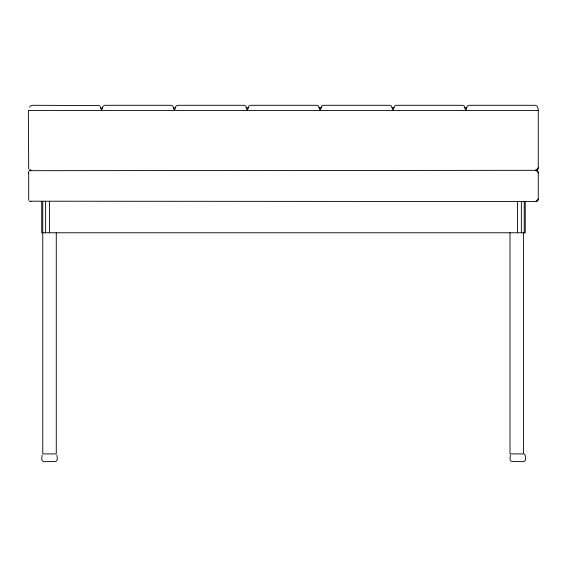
<?xml version="1.0" encoding="UTF-8"?>
<svg xmlns="http://www.w3.org/2000/svg" width="567" height="567" viewBox="0 0 567 567"><rect width="100%" height="100%" fill="white"/><g stroke="black" fill="none" stroke-linecap="round" stroke-linejoin="round"><path stroke-width="0.85" d="M28.35 172.985L28.697 171.631L28.697 200.25M30.951 170.327L29.654 169.98L30.951 169.98L30.951 170.681L29.654 170.681L535.666 170.327L537.92 169.03L538.267 167.726L538.267 110.494M30.951 201.547L29.654 201.2L535.666 201.547L537.92 200.25L538.267 198.946L538.267 172.928L537.92 171.631L535.666 170.327M42.107 455.124L41.71 459.107L42.107 460.489L43.177 461.453L44.587 461.708L55.857 461.453L56.92 460.489L57.317 459.107L56.92 455.124M510.399 455.124L510.002 459.107L510.399 460.489L511.462 461.453L522.731 461.708L524.149 461.453L525.212 460.489L525.609 459.107L525.212 455.124L524.149 454.16M29.612 107.22L30.264 106.072L32.121 105.292L99.381 105.575M536.588 169.98L537.261 169.03L537.92 169.03M536.588 201.2L537.261 200.25L537.92 200.25M536.871 169.98L538.267 167.726M536.871 201.2L538.267 198.946M100.905 107.893L102.677 107.893M173.509 107.893L175.281 107.893M246.121 107.893L248.778 107.893M318.725 107.893L321.383 107.893M392.222 107.893L393.994 107.893M464.827 107.893L466.598 107.893M28.733 110.494L538.65 110.494L537.119 106.072L535.262 105.292L469.192 105.292L467.336 106.072L465.805 110.494L464.274 106.072L462.417 105.292L396.347 105.292L394.49 106.072L392.959 110.494L391.428 106.072L389.572 105.292L323.502 105.292L321.645 106.072L320.114 110.494L318.583 106.072L316.726 105.292L250.657 105.292L248.8 106.072L247.269 110.494L245.738 106.072L243.881 105.292L177.811 105.292L175.954 106.072L174.423 110.494L172.892 106.072L171.036 105.292L104.966 105.292L103.109 106.072L101.578 110.494L100.047 106.072M536.963 169.98L535.666 169.98L535.666 170.681L536.963 170.681M536.871 170.681L537.92 171.631M538.267 172.928L537.75 171.631M536.963 201.2L535.666 201.547M28.697 169.03L28.35 110.494M525.255 201.547L525.255 232.768L41.71 232.768L41.71 201.547M524.213 201.547L524.213 232.768M523.518 232.768L523.518 453.905L510.002 453.905L510.002 232.768M521.356 201.547L521.356 232.768M517.451 201.547L517.451 232.768M56.275 232.768L56.275 453.905L42.759 453.905L42.759 201.547M49.513 201.547L49.513 232.768M45.615 201.547L45.615 232.768"/></g></svg>
